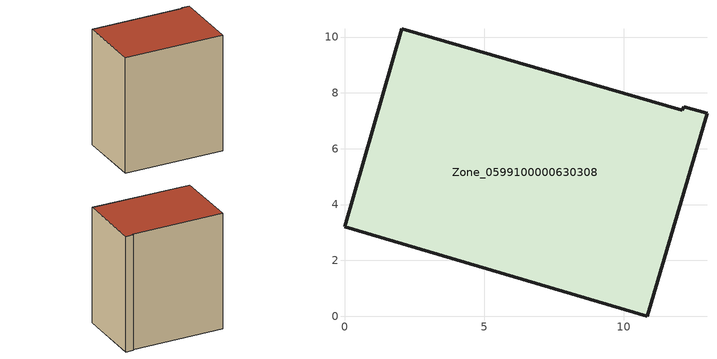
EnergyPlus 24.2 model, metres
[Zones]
Zone_0599100000630308
 floor ground (C_G): 10.84,0 0,3.21 2.04,10.3 12.1,7.38 12.14,7.51 12.98,7.27 z0
 wall outside (C_F): 0,3.21 10.84,0 12.98,7.27 12.14,7.51 12.1,7.38 2.04,10.3 0,3.21 z0:13.28
 roof outside (C_R): 2.04,10.3 0,3.21 10.84,0 12.98,7.27 12.14,7.51 12.1,7.38 z13.28
[BUILDING]
Pand.0599100000630308: North Axis=0; Terrain=City; Loads Convergence Tolerance Value=0.04; Temperature Convergence Tolerance Value=0.4; Solar Distribution=FullExterior; Maximum Number of Warmup Days=25; Minimum Number of Warmup Days=1
[Site:Location]
Rotterdam.The.Hague.AP_ZH_NLD Design_Conditions: Latitude=51.96; Longitude=4.45; Time Zone=1; Elevation=-4.5
[SITE:GROUNDTEMPERATURE:BUILDINGSURFACE]
18, 18, 18, 18, 18, 18, 18, 18, 18, 18, 18, 18
[MATERIAL] Thermal Absorptance=0.9; Solar Absorptance=0.7; Visible Absorptance=0.7
Name | Roughness | Thickness | Conductivity | Density | Specific Heat
G.TI.1946 | MediumSmooth | 0.15 | 1 | 540 | 1210
F.TI.1946 | Rough | 0.3 | 0.857143 | 1920 | 840
R.TI.1946 | MediumRough | 0.2 | 0.1 | 1500 | 1000
[CONSTRUCTION]
C_G: G.TI.1946
C_F: F.TI.1946
C_R: R.TI.1946
[ZONE]
Zone_0599100000630308: Type=1; Multiplier=1; Ceiling Height=Autocalculate; Volume=Autocalculate; Floor Area=autocalculate; Part of Total Floor Area=Yes
[ZONEINFILTRATION:DESIGNFLOWRATE]
Infil_Zone_0599100000630308: Zone or ZoneList or Space or SpaceList=Zone_0599100000630308; Schedule=AlwaysOn; Design Flow Rate Calculation Method=Flow/Area; Flow Rate per Floor Area=0.003; Constant Term Coefficient=1; Temperature Term Coefficient=0; Velocity Term Coefficient=0; Velocity Squared Term Coefficient=0
[HVACTEMPLATE:ZONE:IDEALLOADSAIRSYSTEM]
Zone_0599100000630308: Maximum Heating Supply Air Temperature=50; Minimum Cooling Supply Air Temperature=13; Maximum Heating Supply Air Humidity Ratio=0.0156; Minimum Cooling Supply Air Humidity Ratio=0.0077; Heating Limit=NoLimit; Cooling Limit=NoLimit; Dehumidification Control Type=ConstantSensibleHeatRatio; Cooling Sensible Heat Ratio=0.7; Dehumidification Setpoint=60; Humidification Control Type=None; Humidification Setpoint=30; Outdoor Air Method=None; Outdoor Air Flow Rate per Person=0.00944; Outdoor Air Flow Rate per Zone Floor Area=0; Outdoor Air Flow Rate per Zone=0; Demand Controlled Ventilation Type=None; Outdoor Air Economizer Type=NoEconomizer; Heat Recovery Type=None; Sensible Heat Recovery Effectiveness=0.7; Latent Heat Recovery Effectiveness=0.65
[ZONECONTROL:THERMOSTAT]
ThermostatControl_Zone_0599100000630308: Zone or ZoneList=Zone_0599100000630308; Control Type Schedule=DualSetpointControlType; Control 1=Thermostat_Zone_0599100000630308; Temperature Difference Between Cutout And Setpoint=0
[THERMOSTATSETPOINT:DUALSETPOINT]
Thermostat_Zone_0599100000630308: Heating Setpoint Temperature Schedule=HeatingSetpoint_Zone_0599100000630308; Cooling Setpoint Temperature Schedule=CoolingSetpoint_Zone_0599100000630308
[SCHEDULE:COMPACT]
HeatingSetpoint_Zone_0599100000630308: Through: 12/31, For: AllDays, Until: 24:00, 21
CoolingSetpoint_Zone_0599100000630308: Through: 12/31, For: AllDays, Until: 24:00, 24
DualSetpointControlType: Through: 12/31, For: AllDays, Until: 24:00, 4
AlwaysOn: Through: 12/31, For: AllDays, Until: 24:00, 1
